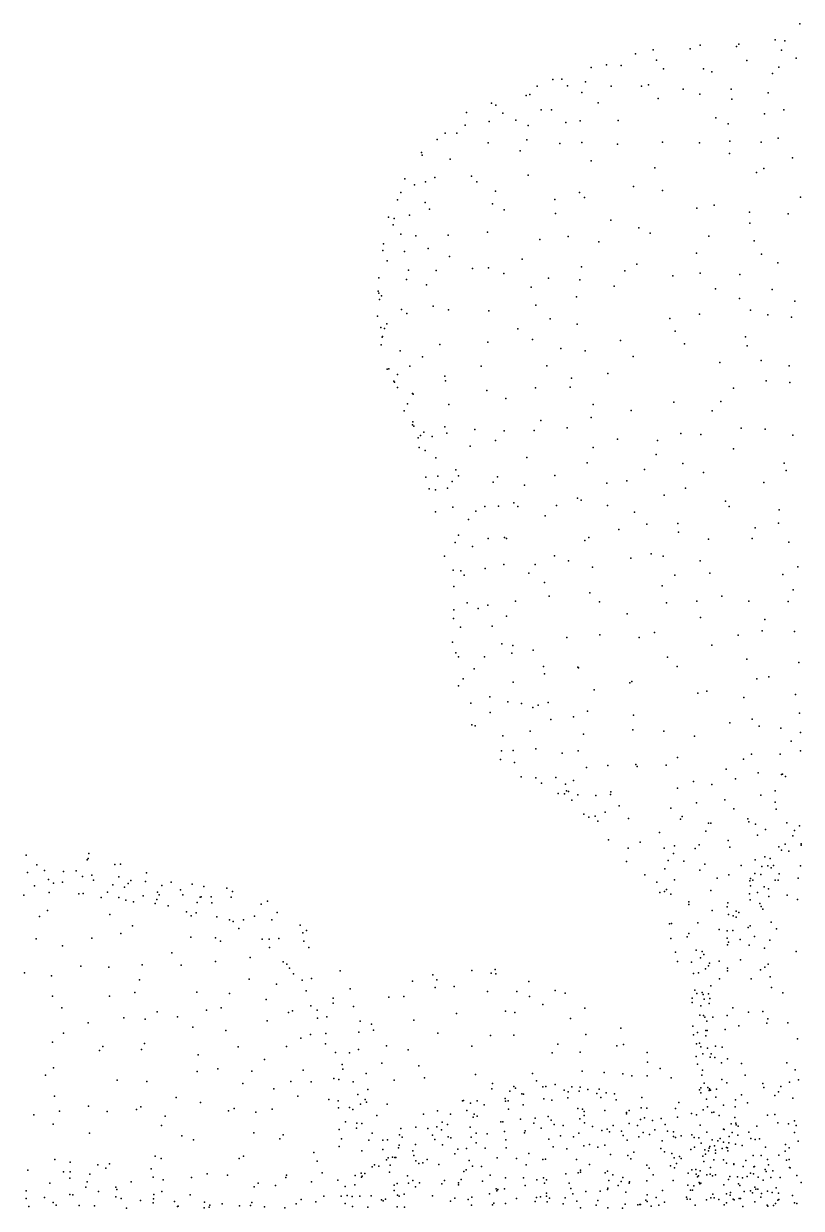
# Model space of a CAD drawing. Header units: metres. Extents: x -25 to 25, y -27.7 to 27.8.
# Drawn here: x -12.69 to -8.52, y 13.57 to 19.91 of the extents above; entities that cross this region are included whole.
import ezdxf

# ---------------------------------------------------------------- set-up
doc = ezdxf.new("R2010")
doc.units = ezdxf.units.M

msp = doc.modelspace()

# ---------------------------------------------------------------- linework, layer by layer
for p in [(-8.5311, 19.9109, 6.6845), (-9.0644, 19.7959, 6.4285), (-8.8576, 19.8006, 6.452), (-8.6637, 19.8253, 6.4523), (-8.611, 19.8199, 6.2904), (-9.4117, 19.7503, 6.3297), (-9.3161, 19.7716, 6.4724), (-9.1181, 19.7762, 6.1824), (-8.8706, 19.7888, 6.2521), (-8.6291, 19.7698, 6.8337), (-9.6483, 19.6758, 6.3977), (-9.5666, 19.6903, 6.1749), (-9.4875, 19.6866, 6.6396), (-9.2988, 19.7148, 6.012), (-9.262, 19.6684, 6.7988), (-9.0467, 19.6692, 5.9247), (-8.8149, 19.7129, 6.791), (-8.6448, 19.6774, 6.9575), (-8.552, 19.7267, 6.0106), (-9.854, 19.6124, 6.2778), (-9.8053, 19.6132, 6.4599), (-9.0033, 19.653, 6.8519), (-8.6775, 19.6436, 5.9299), (-9.9379, 19.5772, 6.5504), (-9.7746, 19.5778, 6.708), (-9.6989, 19.5427, 6.8941), (-9.6788, 19.5998, 5.985), (-9.5423, 19.576, 5.845), (-9.3795, 19.5767, 5.7952), (-9.3415, 19.5836, 6.9406), (-9.1554, 19.5595, 7.0011), (-8.9, 19.5595, 6.9717), (-10.1828, 19.4851, 6.6001), (-9.9972, 19.5261, 6.6962), (-9.9762, 19.5309, 5.9473), (-9.6116, 19.4862, 5.7361), (-9.2898, 19.5107, 7.0874), (-9.0666, 19.5333, 5.7417), (-8.8959, 19.5072, 5.7368), (-8.7002, 19.5402, 7.0632), (-10.3153, 19.4353, 6.4767), (-10.1583, 19.4754, 5.9503), (-10.1221, 19.4324, 6.7831), (-9.9156, 19.4504, 6.9355), (-9.8618, 19.4493, 5.7576), (-8.7212, 19.4279, 5.6868), (-8.6179, 19.4494, 7.2274), (-10.3228, 19.3678, 5.9421), (-10.195, 19.3876, 5.8272), (-10.0514, 19.3936, 5.7611), (-9.9852, 19.3648, 7.0491), (-9.7836, 19.3811, 7.1312), (-9.7082, 19.3912, 5.6492), (-9.5043, 19.3923, 7.2208), (-8.9811, 19.406, 5.6217), (-8.9154, 19.3743, 7.1728), (-10.4727, 19.2901, 6.0619), (-10.4298, 19.3251, 6.5487), (-10.3679, 19.3248, 6.6918), (-9.9938, 19.2881, 5.5992), (-8.6468, 19.2976, 7.2917), (-10.1998, 19.2721, 7.0101), (-10.0293, 19.2301, 7.206), (-9.8166, 19.27, 7.2868), (-9.6986, 19.2749, 5.5318), (-9.5074, 19.2654, 5.5015), (-9.2662, 19.2772, 5.4968), (-9.069, 19.2728, 7.3), (-8.9061, 19.281, 5.5441), (-8.7391, 19.277, 5.5858), (-10.557, 19.2207, 6.2023), (-10.5531, 19.2063, 6.4949), (-10.4038, 19.1845, 5.7532), (-9.6491, 19.1765, 7.4471), (-8.9073, 19.2152, 7.2879), (-8.5704, 19.193, 5.5719), (-9.9858, 19.0992, 5.4182), (-9.3074, 19.139, 5.4042), (-8.7629, 19.1133, 5.4771), (-8.7251, 19.1351, 7.3474), (-10.6456, 19.0797, 6.2752), (-10.595, 19.0473, 6.6873), (-10.5354, 19.0635, 5.8183), (-10.4857, 19.0863, 6.8949), (-10.2891, 19.0942, 7.1746), (-10.261, 19.0632, 5.5127), (-9.4224, 19.0395, 7.5811), (-10.6679, 19.0077, 6.131), (-10.1612, 19.0145, 7.3839), (-9.7117, 19.0067, 7.5864), (-9.6847, 18.9794, 5.305), (-9.2662, 19.0174, 7.57), (-8.5273, 18.9816, 7.4854), (-10.6862, 18.9672, 6.5353), (-10.5376, 18.9535, 7.0433), (-10.5145, 18.918, 5.6195), (-10.1775, 18.9455, 5.3508), (-10.1135, 18.9145, 7.5017), (-9.8427, 18.9688, 5.2964), (-9.0831, 18.9232, 5.2767), (-8.9909, 18.9391, 7.5151), (-10.7331, 18.8748, 6.2583), (-10.7034, 18.8671, 6.0155), (-10.6219, 18.8863, 5.8046), (-9.8393, 18.8948, 7.6383), (-9.5442, 18.8585, 7.7298), (-8.8011, 18.9022, 7.4874), (-8.7988, 18.8431, 5.3059), (-8.5944, 18.8917, 5.4167), (-10.7093, 18.8332, 6.7453), (-10.6672, 18.7829, 7.0333), (-10.2038, 18.7936, 7.5626), (-9.3941, 18.8168, 7.7522), (-9.3331, 18.7895, 5.1652), (-10.7602, 18.7314, 6.6027), (-10.5864, 18.7755, 7.2125), (-10.4136, 18.7778, 7.438), (-9.9232, 18.7544, 5.1622), (-9.7722, 18.7703, 7.7421), (-9.6072, 18.7423, 5.1527), (-9.0182, 18.7726, 5.175), (-8.7756, 18.7471, 7.5739), (-10.764, 18.6956, 6.1498), (-10.6474, 18.6908, 5.6673), (-10.5214, 18.7063, 5.4524), (-10.4069, 18.6642, 5.2899), (-9.0854, 18.6821, 7.7599), (-8.7372, 18.6767, 5.1875), (-10.7414, 18.6417, 6.9475), (-10.627, 18.5901, 5.5479), (-10.2844, 18.5993, 5.1785), (-10.199, 18.604, 7.6745), (-10.0185, 18.6504, 7.7243), (-9.7002, 18.6092, 5.0556), (-9.4042, 18.6228, 7.8926), (-8.6485, 18.6298, 7.6328), (-10.7846, 18.5491, 6.3649), (-10.6381, 18.5405, 7.3715), (-10.4786, 18.589, 7.5087), (-10.1157, 18.5738, 5.0853), (-9.8778, 18.5488, 5.0267), (-9.7092, 18.5388, 7.9098), (-9.469, 18.5869, 5.0227), (-9.2116, 18.5608, 7.9021), (-9.0655, 18.5745, 4.9988), (-8.8532, 18.567, 5.0424), (-10.7893, 18.4792, 6.7507), (-10.7856, 18.4677, 6.5057), (-10.5305, 18.5115, 5.3415), (-9.9705, 18.5001, 7.825), (-9.5262, 18.5057, 7.9541), (-8.9839, 18.491, 7.8541), (-8.6789, 18.4881, 7.7306), (-10.7813, 18.4333, 6.1874), (-10.7711, 18.4539, 5.9617), (-9.9455, 18.4038, 4.9886), (-9.7266, 18.448, 4.9771), (-8.8541, 18.439, 4.9451), (-8.5585, 18.424, 5.0337), (-10.7921, 18.3453, 6.9727), (-10.664, 18.3794, 7.378), (-10.6361, 18.3589, 5.4669), (-10.4953, 18.3974, 7.5602), (-10.4132, 18.3782, 5.1864), (-10.196, 18.3726, 5.0369), (-9.0691, 18.3557, 4.8534), (-8.7948, 18.3765, 7.8518), (-8.7031, 18.3515, 4.9136), (-8.5765, 18.3391, 7.8375), (-10.7747, 18.2839, 6.2657), (-10.7552, 18.2783, 5.7865), (-10.743, 18.303, 7.2351), (-10.0417, 18.2763, 7.8402), (-9.8684, 18.3301, 7.9171), (-9.7232, 18.301, 4.9152), (-9.2273, 18.3329, 8.0388), (-10.7674, 18.2318, 5.9732), (-10.7658, 18.2353, 6.4374), (-9.9619, 18.2204, 4.9563), (-9.4908, 18.2134, 8.0837), (-9.1994, 18.2635, 4.8068), (-8.8218, 18.2346, 7.9336), (-10.773, 18.1915, 6.8118), (-10.6715, 18.1588, 7.3364), (-10.4591, 18.1936, 7.5858), (-10.2025, 18.2049, 5.0206), (-9.811, 18.1715, 7.9664), (-9.6811, 18.1586, 4.8531), (-9.1486, 18.1955, 8.0713), (-8.813, 18.1849, 4.7901), (-10.5512, 18.1268, 5.3301), (-9.423, 18.128, 4.7853), (-8.9598, 18.0961, 8.0446), (-8.7382, 18.1065, 7.9755), (-10.74, 18.0605, 5.9867), (-10.7313, 18.0616, 6.3246), (-10.6849, 18.0316, 7.182), (-10.6202, 18.0765, 5.4747), (-10.4325, 18.024, 5.218), (-10.2382, 18.0767, 7.7069), (-9.8868, 18.0787, 4.9049), (-9.5599, 18.0373, 4.7934), (-8.5895, 18.0794, 4.6965), (-10.7058, 17.997, 7.0083), (-10.7019, 17.9911, 6.7365), (-10.6846, 17.9622, 6.5576), (-10.4277, 17.9987, 7.5473), (-9.9469, 17.9609, 7.8938), (-9.7612, 17.9643, 8.0093), (-9.7534, 18.0132, 4.8474), (-8.8859, 17.9596, 8.0536), (-8.7114, 17.9982, 4.6407), (-8.5856, 17.9889, 8.0147), (-10.6043, 17.931, 5.5395), (-10.6018, 17.9273, 7.2671), (-10.208, 17.9459, 5.0453), (-10.1053, 17.9043, 7.7673), (-10.6502, 17.8368, 6.0695), (-10.6322, 17.8753, 5.7114), (-10.4108, 17.8718, 5.2467), (-9.6388, 17.8709, 4.8014), (-9.4345, 17.8394, 8.1053), (-9.2065, 17.8846, 8.1155), (-9.0017, 17.8373, 8.0826), (-8.954, 17.8875, 4.6105), (-10.6039, 17.7789, 6.6225), (-9.9175, 17.7865, 4.9419), (-9.6495, 17.8017, 8.0339), (-10.6043, 17.7621, 6.8544), (-10.5985, 17.7546, 5.904), (-10.5625, 17.706, 7.1098), (-10.5442, 17.7241, 5.6533), (-10.4325, 17.7519, 7.4016), (-10.4212, 17.7186, 5.387), (-10.2716, 17.7375, 5.1984), (-10.1138, 17.7296, 5.0692), (-9.954, 17.7325, 7.8393), (-9.7764, 17.7464, 4.8667), (-9.1682, 17.7166, 8.0812), (-9.0618, 17.7111, 4.5844), (-8.8455, 17.7452, 4.5444), (-8.7179, 17.7387, 8.0676), (-8.5694, 17.7078, 4.5217), (-10.5752, 17.693, 6.2648), (-10.5688, 17.6415, 6.7071), (-10.5001, 17.7004, 7.2627), (-10.2961, 17.6479, 7.5281), (-10.1599, 17.6783, 7.6645), (-9.6379, 17.6418, 4.8182), (-9.5083, 17.6864, 8.0583), (-9.2933, 17.6785, 4.6683), (-10.538, 17.6248, 6.0692), (-10.4798, 17.5865, 5.8096), (-9.9923, 17.5869, 7.752), (-9.3002, 17.604, 8.0344), (-8.887, 17.6341, 8.0312), (-10.3729, 17.5224, 7.3607), (-9.6703, 17.5583, 7.9219), (-9.3623, 17.523, 4.6899), (-9.1573, 17.5548, 7.9964), (-8.6148, 17.5565, 8.0412), (-8.6054, 17.5179, 4.4855), (-10.5341, 17.4825, 6.6727), (-10.4693, 17.4874, 7.1574), (-10.3934, 17.4596, 5.9493), (-10.3597, 17.4894, 5.5962), (-10.1728, 17.455, 7.5642), (-10.1509, 17.4837, 5.2583), (-9.8423, 17.4912, 4.9905), (-9.564, 17.451, 4.8115), (-9.4578, 17.4624, 7.9316), (-9.0467, 17.5064, 4.5461), (-8.7248, 17.4537, 7.9841), (-10.5157, 17.4201, 6.9239), (-10.4824, 17.4136, 6.4451), (-10.4178, 17.4238, 6.1849), (-10.0056, 17.4395, 5.129), (-9.2583, 17.3867, 4.629), (-9.1432, 17.4234, 7.9027), (-10.3895, 17.3213, 7.2047), (-10.2173, 17.325, 5.5541), (-10.1448, 17.3277, 5.3756), (-10.0624, 17.344, 7.6024), (-10.0413, 17.3258, 5.2447), (-9.8343, 17.3297, 5.0534), (-9.7224, 17.3701, 7.7953), (-9.7013, 17.3592, 4.9261), (-9.5616, 17.3301, 7.8152), (-8.9303, 17.3542, 7.8512), (-8.9092, 17.3253, 4.5063), (-10.482, 17.2972, 6.5993), (-10.2652, 17.2996, 5.7355), (-9.8941, 17.2758, 7.6724), (-9.4175, 17.294, 4.731), (-8.6423, 17.3076, 4.4935), (-10.3051, 17.2551, 7.3351), (-9.5013, 17.202, 7.7284), (-9.3506, 17.2309, 7.7513), (-9.1851, 17.2335, 7.7367), (-8.7715, 17.2106, 4.5142), (-8.6456, 17.2356, 7.8376), (-10.3766, 17.1329, 7.1221), (-10.3596, 17.1719, 6.2341), (-10.2001, 17.1541, 5.7875), (-10.1124, 17.1599, 5.5044), (-10.1022, 17.1546, 7.4745), (-9.6832, 17.1426, 4.9358), (-9.6604, 17.1589, 7.6845), (-9.1804, 17.1873, 4.5937), (-9.021, 17.1509, 7.6372), (-8.7866, 17.154, 7.6982), (-8.5899, 17.1348, 4.5428), (-10.2844, 17.1109, 7.2654), (-9.3267, 17.0712, 4.6596), (-10.4345, 17.059, 6.6052), (-10.1161, 17.0142, 7.3859), (-9.948, 17.0138, 7.5061), (-9.8447, 17.0604, 5.1091), (-9.7703, 17.0338, 7.5979), (-9.4355, 17.0478, 7.6404), (-9.2626, 17.0591, 7.6238), (-9.0648, 17.0349, 4.5682), (-10.3868, 16.9845, 6.9743), (-10.3464, 16.9811, 6.2596), (-10.3284, 16.9579, 7.1184), (-10.2167, 16.9932, 5.9608), (-9.9829, 16.9675, 5.3362), (-9.6408, 16.9996, 4.8815), (-9.201, 16.9582, 4.6137), (-9.0129, 16.9689, 7.5111), (-8.6219, 16.9611, 4.582), (-8.5426, 17.0023, 7.5449), (-10.3833, 16.8961, 6.417), (-9.8981, 16.9183, 5.1558), (-9.2694, 16.8994, 7.5411), (-8.5671, 16.8793, 7.3846), (-10.0534, 16.8184, 7.3601), (-9.874, 16.8454, 7.472), (-9.6554, 16.863, 7.5358), (-9.6042, 16.8152, 4.7946), (-9.0837, 16.8185, 4.5896), (-8.9484, 16.8455, 7.4184), (-8.8049, 16.8174, 4.6029), (-8.5946, 16.8155, 4.6285), (-10.3842, 16.7716, 6.8633), (-10.3121, 16.8086, 7.0814), (-10.2535, 16.7782, 6.0633), (-10.2015, 16.7969, 7.218), (-9.4557, 16.7495, 7.52), (-9.2454, 16.8097, 4.6124), (-10.3863, 16.7259, 6.4667), (-10.1026, 16.7387, 5.6111), (-9.0629, 16.7314, 7.4428), (-8.7191, 16.7208, 7.2525), (-10.3481, 16.6785, 6.3038), (-10.1785, 16.6835, 5.8946), (-9.7786, 16.6238, 4.8668), (-9.6025, 16.6379, 7.4996), (-9.3919, 16.6237, 4.6139), (-9.3087, 16.651, 7.5003), (-8.8614, 16.6355, 7.2915), (-8.733, 16.6595, 4.6531), (-8.5599, 16.6549, 4.6633), (-10.3908, 16.5986, 6.6294), (-10.1265, 16.5895, 5.7184), (-10.0681, 16.5814, 7.2729), (-9.0031, 16.5826, 7.3625), (-10.3731, 16.542, 6.4474), (-10.3591, 16.5193, 6.856), (-10.2191, 16.5205, 7.1158), (-10.0735, 16.5396, 5.5564), (-9.9591, 16.5563, 5.219), (-9.2403, 16.5181, 7.451), (-8.816, 16.5082, 7.2046), (-10.2755, 16.4566, 6.1659), (-9.9041, 16.4689, 7.3566), (-9.7208, 16.4646, 7.4407), (-9.7164, 16.4612, 4.7826), (-9.1881, 16.4686, 4.5919), (-8.5371, 16.4894, 7.0479), (-10.3334, 16.4016, 6.3542), (-10.0659, 16.3849, 5.6178), (-9.898, 16.4289, 5.0284), (-9.4418, 16.3816, 7.4507), (-9.4318, 16.3882, 4.6131), (-8.7613, 16.4017, 4.6962), (-8.6968, 16.4132, 7.0353), (-10.3594, 16.3645, 6.593), (-9.6334, 16.3439, 4.7221), (-9.0783, 16.3259, 4.6257), (-9.029, 16.3354, 7.2772), (-8.554, 16.318, 4.737), (-10.2932, 16.2723, 6.8728), (-10.1903, 16.305, 7.0551), (-10.094, 16.2792, 5.8636), (-10.0208, 16.2704, 7.2061), (-9.9601, 16.2484, 5.398), (-9.9323, 16.2606, 5.2235), (-9.8785, 16.2747, 5.0647), (-8.8316, 16.3021, 7.085), (-10.1887, 16.2223, 6.181), (-9.865, 16.1843, 7.2568), (-9.744, 16.1982, 4.8704), (-9.669, 16.2287, 7.342), (-9.4216, 16.2078, 7.3469), (-8.787, 16.1853, 4.7514), (-8.5334, 16.2179, 6.8466), (-10.2878, 16.1566, 6.6183), (-10.2694, 16.151, 6.4655), (-9.9757, 16.1225, 7.1596), (-9.4263, 16.1298, 4.7009), (-9.2602, 16.1218, 7.2399), (-8.9054, 16.1661, 7.0516), (-8.7486, 16.1493, 6.9009), (-8.6335, 16.1381, 4.78), (-8.5272, 16.1152, 13.0257), (-10.1212, 16.0977, 6.9715), (-9.6894, 16.1062, 7.2475), (-9.0954, 16.0955, 4.7129), (-8.5787, 16.0685, 13.1886), (-10.1292, 16.0174, 6.3594), (-10.0663, 16.0189, 6.2016), (-9.9442, 16.0269, 5.8197), (-9.8047, 16.0045, 5.2285), (-9.7178, 16.016, 5.0118), (-8.7909, 15.9979, 12.7205), (-8.6373, 15.9988, 12.5085), (-8.5278, 16.0174, 13.353), (-10.1348, 15.9707, 6.583), (-10.0587, 15.9537, 6.8561), (-9.6728, 15.9278, 7.0791), (-9.5599, 15.9375, 4.9029), (-9.4089, 15.9435, 4.83), (-9.403, 15.9333, 7.0749), (-9.2468, 15.9404, 4.8022), (-9.186, 15.9808, 7.0636), (-8.834, 15.9727, 4.8317), (-10.0232, 15.8767, 6.6409), (-9.9444, 15.8717, 6.3115), (-9.8375, 15.8745, 6.9308), (-8.9267, 15.9187, 12.807), (-8.8755, 15.8658, 13.224), (-8.754, 15.8992, 13.3332), (-8.6303, 15.8902, 4.9051), (-8.6239, 15.8919, 13.4721), (-8.6087, 15.8793, 12.2048), (-9.9151, 15.8433, 6.774), (-9.7866, 15.8384, 5.6492), (-9.78, 15.8023, 5.8537), (-9.7695, 15.7982, 6.7998), (-9.743, 15.8573, 5.364), (-9.1862, 15.8172, 6.8684), (-9.1002, 15.852, 4.884), (-9.002, 15.8367, 6.8377), (-8.6627, 15.8028, 6.7348), (-9.8253, 15.7882, 6.6554), (-9.7906, 15.7856, 6.0686), (-9.7515, 15.7515, 6.4519), (-9.7204, 15.7815, 5.5131), (-9.6241, 15.777, 5.2724), (-9.5445, 15.7822, 6.8437), (-9.5438, 15.797, 5.0941), (-9.0852, 15.7389, 13.0194), (-8.9339, 15.7542, 4.9766), (-8.7406, 15.7796, 13.5235), (-8.6628, 15.7416, 5.0035), (-9.6871, 15.6779, 5.9432), (-9.5744, 15.6874, 6.5428), (-9.4995, 15.7226, 6.7005), (-9.2229, 15.71, 5.0332), (-8.885, 15.7058, 6.7554), (-8.6574, 15.705, 12.0199), (-9.6604, 15.6615, 5.6933), (-9.6272, 15.666, 6.308), (-9.6127, 15.6397, 5.5413), (-9.4495, 15.6548, 5.2172), (-9.1697, 15.6512, 12.6674), (-9.1617, 15.6651, 12.8581), (-9.0213, 15.6295, 5.0765), (-9.0077, 15.6283, 6.7002), (-8.8097, 15.652, 12.1139), (-8.8044, 15.6369, 13.5909), (-8.7683, 15.6243, 6.6612), (-8.6005, 15.6303, 6.5872), (-8.5341, 15.6142, 9.1053), (-9.2834, 15.5786, 5.1888), (-9.0349, 15.5865, 12.2906), (-8.7578, 15.5654, 13.729), (-8.7162, 15.5953, 5.1237), (-8.5684, 15.5607, 9.5191), (-8.5592, 15.5893, 9.2759), (-9.556, 15.5405, 5.7055), (-9.4501, 15.4951, 6.2382), (-9.3864, 15.5276, 6.3759), (-9.2576, 15.4953, 12.7024), (-9.2031, 15.5084, 12.491), (-9.0922, 15.4937, 6.5604), (-9.0699, 15.5131, 5.1942), (-8.9159, 15.536, 5.1559), (-8.9059, 15.5011, 13.6039), (-8.6448, 15.5026, 8.9817), (-8.6293, 15.4846, 14.1419), (-8.61, 15.5175, 8.7742), (-8.5242, 15.5117, 9.8006), (-8.5237, 15.518, 14.3688), (-12.6726, 15.4581, 13.3546), (-12.3462, 15.4321, 11.3841), (-12.3422, 15.4391, 11.8347), (-12.3379, 15.4676, 11.5892), (-9.4593, 15.4241, 5.8225), (-9.2369, 15.4288, 5.351), (-9.207, 15.4673, 13.09), (-9.1533, 15.4248, 13.2309), (-8.7698, 15.4327, 13.864), (-8.7187, 15.448, 11.8905), (-8.6897, 15.4393, 9.2979), (-8.5901, 15.4789, 11.7731), (-12.6662, 15.3656, 11.9535), (-12.6157, 15.406, 13.5846), (-12.5751, 15.3754, 12.9477), (-12.4739, 15.3708, 13.6759), (-12.4054, 15.3744, 11.9907), (-12.1979, 15.4071, 11.4556), (-12.169, 15.4102, 11.7894), (-12.0286, 15.3625, 11.8316), (-9.254, 15.3855, 12.9647), (-9.067, 15.3774, 5.3384), (-9.0407, 15.4097, 12.2101), (-8.8456, 15.4017, 12.0052), (-8.7722, 15.3599, 14.0497), (-8.7395, 15.3544, 8.5525), (-8.7355, 15.397, 8.9098), (-8.703, 15.4001, 6.4423), (-8.6858, 15.3905, 5.3278), (-8.6719, 15.4016, 9.7246), (-8.642, 15.358, 9.8981), (-8.5279, 15.4008, 5.3572), (-12.6281, 15.2931, 12.1327), (-12.5546, 15.3279, 11.1911), (-12.5265, 15.3072, 12.8004), (-12.478, 15.3138, 13.8762), (-12.3726, 15.3427, 11.2359), (-12.3209, 15.3514, 13.3917), (-12.3132, 15.3247, 13.2102), (-12.2097, 15.2993, 14.0772), (-12.1764, 15.3413, 13.7459), (-12.1268, 15.3065, 13.4875), (-12.1132, 15.322, 11.3185), (-12.0349, 15.3176, 13.8033), (-11.9468, 15.2962, 12.2002), (-11.8978, 15.3134, 11.9445), (-11.7843, 15.3016, 11.7353), (-11.7215, 15.2905, 11.8936), (-9.3622, 15.3519, 5.9966), (-9.2967, 15.3137, 5.6589), (-9.2032, 15.3256, 6.2272), (-8.9737, 15.3354, 6.3725), (-8.9123, 15.3525, 13.7137), (-8.799, 15.3202, 9.0678), (-8.7959, 15.3337, 8.7713), (-8.7956, 15.2931, 9.4267), (-8.7835, 15.3246, 9.2433), (-8.6643, 15.3233, 14.4349), (-8.6467, 15.3236, 11.7741), (-8.5409, 15.3339, 5.5056), (-12.6865, 15.2436, 12.2815), (-12.551, 15.2579, 14.0247), (-12.3913, 15.2514, 12.3736), (-12.3686, 15.2523, 12.6906), (-12.2717, 15.2312, 14.2393), (-12.2375, 15.2588, 12.9517), (-12.1778, 15.2314, 11.138), (-12.1464, 15.287, 13.2876), (-12.0468, 15.2403, 13.1733), (-11.9706, 15.2602, 13.3775), (-11.9607, 15.2449, 11.266), (-11.8475, 15.2721, 13.6337), (-11.8348, 15.2449, 12.6083), (-11.7421, 15.2336, 14.0306), (-11.7363, 15.2342, 11.4349), (-11.6832, 15.2341, 13.7936), (-11.5998, 15.2814, 12.2563), (-11.5758, 15.2323, 11.7084), (-11.5686, 15.2635, 12.4526), (-9.2812, 15.2575, 12.778), (-9.2567, 15.264, 5.8748), (-9.2459, 15.2742, 13.0747), (-9.2221, 15.2497, 12.4505), (-9.0088, 15.2689, 5.4856), (-8.8005, 15.2506, 9.6015), (-8.7587, 15.2586, 11.8789), (-8.7219, 15.288, 6.2655), (-8.6991, 15.2779, 8.2885), (-8.6982, 15.2365, 10.0148), (-8.5985, 15.2434, 5.6536), (-12.1399, 15.2161, 12.6589), (-12.0992, 15.2084, 12.8079), (-11.9834, 15.1992, 14.2805), (-11.9739, 15.2204, 12.6902), (-11.9132, 15.1857, 12.8471), (-11.7581, 15.2041, 13.412), (-11.6788, 15.2026, 13.5451), (-11.4146, 15.1955, 12.5089), (-11.3816, 15.2116, 12.2507), (-9.1266, 15.1943, 5.9581), (-9.1261, 15.2078, 5.6741), (-8.9207, 15.1813, 13.8887), (-8.9176, 15.2026, 6.1392), (-8.798, 15.2178, 9.7904), (-8.745, 15.1994, 5.6205), (-8.7391, 15.1827, 6.0154), (-8.7297, 15.168, 5.8223), (-8.5442, 15.2204, 14.7095), (-12.6024, 15.1289, 14.2161), (-12.5589, 15.1611, 11.0242), (-12.2247, 15.1395, 14.37), (-11.8158, 15.1548, 13.0768), (-11.7901, 15.1324, 14.2866), (-11.7632, 15.1497, 11.2569), (-11.653, 15.1268, 12.9572), (-11.5844, 15.1116, 14.098), (-11.5652, 15.1018, 13.396), (-11.5099, 15.1116, 12.8422), (-11.4507, 15.1308, 11.6274), (-11.3588, 15.1121, 11.7653), (-11.3292, 15.1511, 11.9767), (-9.0013, 15.1615, 13.6834), (-8.913, 15.1394, 8.9252), (-8.889, 15.1335, 9.0814), (-8.8731, 15.1254, 9.2833), (-8.8721, 15.1575, 5.9133), (-8.8585, 15.1504, 11.9847), (-12.1667, 15.0384, 10.9617), (-12.1037, 15.0786, 14.4449), (-11.534, 15.0642, 13.1101), (-11.2063, 15.0823, 12.3319), (-11.1923, 15.0425, 12.0008), (-11.1733, 15.0546, 12.1837), (-9.229, 15.0905, 13.1016), (-9.2194, 15.0912, 12.51), (-9.1259, 15.038, 12.3803), (-9.0775, 15.096, 13.526), (-8.9638, 15.0597, 8.3842), (-8.9211, 15.0519, 14.0417), (-8.8907, 15.055, 9.6122), (-8.8081, 15.0704, 10.0407), (-8.7969, 15.0802, 8.1229), (-8.6843, 15.0988, 14.5869), (-8.6569, 15.0637, 10.3291), (-12.6198, 15.0106, 14.3162), (-12.3221, 15.0136, 10.9193), (-11.7925, 15.0191, 11.097), (-11.6603, 15.0144, 14.3226), (-11.6332, 14.9969, 11.1845), (-11.4103, 15.0079, 13.469), (-11.3731, 15.0083, 12.8751), (-11.3215, 15.011, 11.6102), (-11.1872, 14.9964, 11.8467), (-9.2226, 15.011, 12.9654), (-9.1347, 15.0212, 13.3075), (-8.9214, 15.0136, 9.1847), (-8.9181, 14.9769, 9.4281), (-8.9143, 14.9922, 8.1802), (-8.8508, 15.006, 14.3097), (-8.8024, 14.9766, 10.1728), (-8.7737, 15.023, 14.4623), (-8.6929, 15.0025, 11.7964), (-12.4796, 14.9719, 10.8858), (-11.8928, 14.934, 14.512), (-11.4734, 14.9106, 11.2648), (-11.3711, 14.9634, 13.3243), (-11.1606, 14.9638, 12.5651), (-9.1978, 14.9384, 12.6886), (-9.0874, 14.9495, 13.477), (-9.0537, 14.9415, 8.5445), (-9.0453, 14.9256, 13.7361), (-8.7214, 14.9591, 7.961), (-8.5517, 14.9415, 14.7728), (-12.3813, 14.8635, 14.5476), (-12.2309, 14.8586, 10.8384), (-12.0526, 14.8703, 10.8782), (-11.8433, 14.8695, 10.9625), (-11.6593, 14.8886, 11.0674), (-11.2966, 14.8865, 13.6043), (-11.2779, 14.8747, 13.1325), (-11.2641, 14.8527, 11.5034), (-9.1859, 14.8887, 12.8452), (-9.1107, 14.8848, 12.4788), (-9.063, 14.9078, 8.7754), (-9.0362, 14.8483, 12.2901), (-9.0196, 14.8646, 13.9297), (-9.0143, 14.88, 8.2539), (-8.9628, 14.8896, 9.5657), (-8.9194, 14.8533, 10.0073), (-8.8489, 14.8972, 8.0297), (-8.7187, 14.8578, 10.4246), (-8.7006, 14.8742, 14.6043), (-12.683, 14.8278, 10.8349), (-12.5374, 14.811, 14.5053), (-12.0661, 14.7903, 14.5941), (-11.4793, 14.7945, 14.2878), (-11.2424, 14.8226, 13.3755), (-11.195, 14.7887, 13.0041), (-11.145, 14.797, 12.8122), (-10.9922, 14.8385, 12.2785), (-10.6049, 14.783, 7.6675), (-10.4954, 14.8165, 7.772), (-10.4752, 14.7909, 7.4633), (-10.2881, 14.8408, 7.5807), (-10.1847, 14.8265, 7.8704), (-10.1632, 14.8451, 7.7089), (-10.1591, 14.8229, 7.4786), (-9.1009, 14.8242, 13.2426), (-9.0745, 14.828, 13.5789), (-8.9609, 14.7961, 14.1622), (-8.9182, 14.8375, 12.0977), (-8.7914, 14.7949, 14.4856), (-8.7415, 14.8434, 11.846), (-8.69, 14.8057, 7.8688), (-12.0922, 14.7229, 10.8166), (-11.7605, 14.7243, 14.5411), (-11.3334, 14.7671, 14.0256), (-11.1743, 14.7308, 13.2225), (-10.9382, 14.7422, 12.114), (-10.4843, 14.7485, 7.9993), (-10.382, 14.7546, 7.2932), (-10.2037, 14.7269, 7.2233), (-10.047, 14.7282, 7.2737), (-9.9821, 14.7804, 7.8916), (-9.8421, 14.7338, 7.5222), (-9.0931, 14.7352, 13.0994), (-9.0535, 14.7228, 13.8606), (-9.0087, 14.7588, 9.6493), (-8.6829, 14.7493, 10.5375), (-8.622, 14.7201, 11.6982), (-12.5315, 14.7021, 10.7843), (-12.228, 14.7034, 14.6185), (-11.584, 14.7168, 11.0674), (-11.3893, 14.6851, 11.2456), (-11.0292, 14.6646, 11.7148), (-11.0291, 14.6924, 12.6194), (-10.7315, 14.6981, 7.7077), (-10.6507, 14.7017, 7.9608), (-9.9781, 14.7002, 8.0559), (-9.9068, 14.6581, 7.2317), (-9.7873, 14.719, 7.7613), (-9.1082, 14.6925, 8.6799), (-9.1073, 14.6693, 8.4957), (-9.0827, 14.7166, 12.7257), (-9.0487, 14.7118, 8.2415), (-9.0441, 14.6857, 9.1151), (-9.0198, 14.7154, 14.0389), (-9.0167, 14.6639, 9.9483), (-9.0135, 14.6905, 9.2691), (-12.4832, 14.6403, 14.5858), (-11.9727, 14.6182, 14.6322), (-11.7074, 14.6272, 10.9567), (-11.6292, 14.6393, 14.4807), (-11.2688, 14.6156, 13.9096), (-11.2481, 14.6245, 11.4117), (-11.1489, 14.6512, 13.4777), (-11.1155, 14.6281, 13.0558), (-10.921, 14.6477, 11.9551), (-10.3704, 14.61, 8.2145), (-10.1065, 14.622, 7.0698), (-10.0576, 14.6146, 8.1995), (-9.6825, 14.638, 7.8487), (-9.0671, 14.601, 13.3664), (-9.0624, 14.6503, 12.8775), (-9.0472, 14.5992, 9.7496), (-8.9214, 14.5986, 10.2232), (-8.8896, 14.6405, 12.0269), (-8.807, 14.6177, 10.4208), (-8.7305, 14.62, 14.556), (-12.3412, 14.5604, 14.6876), (-12.1498, 14.5861, 14.6855), (-12.0365, 14.579, 10.8085), (-11.8635, 14.5917, 10.8639), (-11.7811, 14.5358, 14.5754), (-11.3828, 14.571, 14.2141), (-11.1133, 14.5857, 13.315), (-11.0634, 14.5917, 12.8091), (-10.885, 14.5688, 12.1792), (-10.8239, 14.552, 7.9159), (-10.5988, 14.5733, 7.1673), (-9.7594, 14.5827, 7.2153), (-9.4894, 14.5307, 7.6886), (-9.1042, 14.5425, 8.7686), (-9.0394, 14.5904, 9.5677), (-9.0303, 14.5683, 8.1875), (-8.9968, 14.5909, 12.2477), (-8.8585, 14.5435, 14.4077), (-8.7082, 14.5572, 10.5856), (-8.7035, 14.5819, 7.8597), (-8.5958, 14.5606, 10.7595), (-12.4735, 14.5041, 10.7727), (-11.6041, 14.5189, 11.0346), (-11.2022, 14.4776, 13.7967), (-11.1503, 14.4969, 13.6388), (-11.0693, 14.5033, 12.9512), (-10.8922, 14.5099, 12.3606), (-10.8139, 14.5201, 7.397), (-10.4691, 14.5038, 6.9947), (-10.1878, 14.4915, 6.8958), (-10.0627, 14.4931, 8.3128), (-9.6775, 14.4969, 8.1541), (-9.0999, 14.4947, 8.4831), (-9.0796, 14.5073, 13.6602), (-9.0351, 14.4906, 9.2096), (-9.0349, 14.5183, 9.4038), (-9.0277, 14.5182, 12.6356), (-8.9312, 14.5238, 8.0659), (-8.5434, 14.4735, 7.7946), (-12.5317, 14.4556, 14.6681), (-12.2815, 14.4117, 14.8088), (-12.2624, 14.4325, 10.7827), (-12.0559, 14.4176, 10.8122), (-12.0406, 14.4499, 14.7323), (-11.5391, 14.4316, 14.4167), (-11.2791, 14.4336, 13.9854), (-11.0715, 14.447, 13.1551), (-10.8946, 14.4162, 12.4869), (-10.7445, 14.4364, 8.1517), (-10.6286, 14.416, 8.2605), (-10.2878, 14.4352, 8.355), (-9.8265, 14.4456, 8.2858), (-9.7075, 14.4024, 7.0128), (-9.5121, 14.4362, 7.319), (-9.4759, 14.4431, 8.0163), (-9.085, 14.4479, 8.8984), (-9.0683, 14.4512, 13.4949), (-9.0618, 14.4321, 9.5966), (-9.0266, 14.4233, 14.1521), (-8.9837, 14.435, 12.9156), (-8.9467, 14.4292, 10.2238), (-11.7523, 14.3888, 10.945), (-11.3974, 14.363, 11.2692), (-11.0172, 14.4002, 11.6806), (-10.9421, 14.3987, 7.8097), (-10.7689, 14.3434, 7.1277), (-9.8582, 14.3991, 6.9001), (-9.3482, 14.4016, 7.788), (-9.3476, 14.3494, 7.9983), (-9.0873, 14.3803, 8.6686), (-9.0802, 14.3387, 13.8622), (-9.0512, 14.3947, 9.9512), (-9.0116, 14.3754, 12.699), (-9.0054, 14.3941, 13.2037), (-8.986, 14.3733, 12.0765), (-8.95, 14.3457, 14.2786), (-8.919, 14.3669, 11.9281), (-8.8442, 14.3423, 11.7609), (-8.6005, 14.3448, 7.8617), (-12.5698, 14.2802, 10.8049), (-12.5276, 14.319, 14.8559), (-11.7587, 14.2987, 14.6543), (-11.6464, 14.314, 11.041), (-11.4644, 14.3006, 14.331), (-11.191, 14.3055, 11.4902), (-10.9813, 14.3373, 12.8631), (-10.9778, 14.3123, 7.5797), (-10.8528, 14.2883, 12.2781), (-10.5719, 14.329, 6.9167), (-10.2671, 14.2825, 6.7352), (-9.9624, 14.2876, 6.7456), (-9.6963, 14.3002, 8.3272), (-9.5796, 14.2942, 7.0141), (-9.4786, 14.2864, 8.2334), (-9.4313, 14.2757, 7.1965), (-9.3492, 14.2751, 7.3483), (-9.2798, 14.315, 7.6341), (-9.0554, 14.2794, 14.0481), (-9.0533, 14.3067, 8.4673), (-8.8235, 14.279, 10.4153), (-8.5563, 14.3088, 14.6386), (-12.186, 14.253, 10.8269), (-12.0274, 14.2449, 10.8615), (-11.5137, 14.2345, 11.1985), (-11.2572, 14.2453, 13.9939), (-11.1484, 14.2432, 13.7868), (-11.0256, 14.2612, 13.1693), (-10.9986, 14.257, 7.7481), (-10.923, 14.2432, 7.2905), (-10.7036, 14.252, 8.2556), (-10.5417, 14.2646, 8.3498), (-10.1769, 14.2342, 8.46), (-10.0622, 14.2182, 2.9235), (-9.9417, 14.2497, 8.4409), (-9.9075, 14.2177, 2.6709), (-9.8918, 14.2192, 3.3065), (-9.8411, 14.2295, 3.0316), (-9.7527, 14.2162, 2.7518), (-9.708, 14.2158, 3.2218), (-9.2195, 14.266, 7.7988), (-9.061, 14.2125, 9.7174), (-9.0429, 14.2373, 9.5004), (-9.0245, 14.2131, 12.663), (-8.9495, 14.2562, 13.0785), (-8.9229, 14.2377, 8.2266), (-8.7294, 14.2358, 10.5431), (-8.7239, 14.213, 14.4963), (-8.6329, 14.2185, 7.9637), (-8.5868, 14.2425, 11.4025), (-8.5391, 14.255, 10.8682), (-12.5222, 14.1672, 15.0614), (-11.8698, 14.1598, 14.867), (-11.3474, 14.2061, 14.2318), (-11.2196, 14.1674, 14.1244), (-11.0523, 14.1499, 13.9309), (-10.8984, 14.1769, 11.8979), (-10.8585, 14.1484, 8.095), (-10.8448, 14.2024, 12.4116), (-10.181, 14.2062, 3.0591), (-10.1091, 14.1548, 6.5765), (-10.0847, 14.1943, 2.5785), (-10.0544, 14.2092, 2.7465), (-10.0192, 14.1797, 13.9427), (-10.0112, 14.1774, 2.3205), (-9.9026, 14.1523, 14.1379), (-9.7933, 14.1997, 2.3387), (-9.7732, 14.1587, 3.5982), (-9.771, 14.1907, 8.429), (-9.7137, 14.1936, 6.7681), (-9.6668, 14.2036, 2.9277), (-9.6177, 14.1808, 2.5624), (-9.605, 14.2043, 6.8808), (-9.5977, 14.1604, 2.3227), (-9.5682, 14.1846, 3.3237), (-9.5234, 14.1792, 8.3544), (-9.3781, 14.1604, 8.2644), (-9.0682, 14.2017, 13.7125), (-9.0623, 14.1846, 12.3993), (-9.0308, 14.1506, 12.1054), (-9.0168, 14.1966, 8.6996), (-9.0158, 14.2057, 10.0267), (-9.0093, 14.1989, 8.8639), (-8.9814, 14.1619, 8.5347), (-8.9781, 14.2046, 9.2126), (-8.8439, 14.1747, 11.6966), (-8.6653, 14.1704, -13.5087), (-8.6462, 14.1907, -13.8139), (-8.5698, 14.1571, -13.2535), (-12.4942, 14.0862, 10.8936), (-12.3391, 14.1136, 15.1354), (-12.0825, 14.0954, 15.0684), (-12.0591, 14.1096, 10.948), (-11.7397, 14.134, 14.7635), (-11.5896, 14.0883, 11.2394), (-11.56, 14.1018, 14.5904), (-11.3559, 14.0973, 14.374), (-11.0027, 14.1423, 7.6282), (-11.0018, 14.1039, 11.716), (-10.9416, 14.1055, 13.7065), (-10.9245, 14.0953, 13.0508), (-10.8827, 14.1234, 12.8158), (-10.8508, 14.1354, 12.6041), (-10.7412, 14.125, 6.9803), (-10.4709, 14.0882, 8.3896), (-10.3372, 14.1429, 2.9781), (-10.3316, 14.1447, 6.6717), (-10.3144, 14.0895, 14.0491), (-10.2945, 14.1295, 3.2906), (-10.2593, 14.1429, 2.6484), (-10.2207, 14.1201, 2.3602), (-10.1067, 14.1408, 13.799), (-10.0932, 14.1421, 14.1798), (-10.092, 14.0979, 3.5849), (-10.012, 14.1204, 2.1193), (-9.8595, 14.1458, 13.8177), (-9.7199, 14.1002, 6.5808), (-9.6952, 14.0975, 14.0748), (-9.5749, 14.0902, 6.7433), (-9.5149, 14.1479, 2.8134), (-9.4448, 14.0911, 2.5587), (-9.3818, 14.1053, 3.16), (-9.3508, 14.1037, 3.4289), (-9.1971, 14.1016, 8.1518), (-9.1793, 14.1333, 7.5085), (-9.0493, 14.0937, 13.9591), (-9.0254, 14.1099, 9.8911), (-8.9409, 14.1196, 13.2536), (-8.8781, 14.1103, 8.3364), (-8.8763, 14.1476, 10.2588), (-8.811, 14.1307, 14.3841), (-12.6328, 14.0679, 15.16), (-12.2394, 14.0841, 10.9358), (-11.9299, 14.0592, 15.0035), (-11.4435, 14.0822, 11.3579), (-10.9638, 14.0302, 7.319), (-10.9034, 14.0226, 13.2648), (-10.7967, 14.063, 12.2394), (-10.5465, 14.0705, 6.7482), (-10.4456, 14.0271, 13.8928), (-10.4014, 14.0703, 2.6464), (-10.2802, 14.0547, 3.4911), (-10.2747, 14.0709, 13.7444), (-10.259, 14.0594, 6.5444), (-10.1323, 14.0295, 6.4168), (-10.1211, 14.0292, 13.5967), (-10.0265, 14.0434, 8.5079), (-9.9561, 14.0226, 6.1697), (-9.9479, 14.0491, 13.6004), (-9.8783, 14.0585, 6.3246), (-9.8627, 14.0392, 14.3392), (-9.7086, 14.0449, 6.4231), (-9.6861, 14.0633, 8.4743), (-9.6859, 14.0841, 3.7946), (-9.6839, 14.025, 6.2323), (-9.4592, 14.0791, 3.7953), (-9.4586, 14.0731, 2.285), (-9.3837, 14.0422, 2.4222), (-9.3629, 14.051, 2.8638), (-9.3204, 14.0373, 7.0391), (-9.274, 14.0482, 3.68), (-9.1869, 14.0543, 7.3262), (-9.1112, 14.0748, 8.002), (-9.084, 14.0664, 7.7762), (-9.0018, 14.0792, 12.736), (-8.9919, 14.0807, 9.5131), (-8.9637, 14.0631, 11.9123), (-8.8803, 14.052, 9.0755), (-8.8735, 14.0228, 8.6303), (-8.704, 14.0653, 8.1684), (-8.6659, 14.0693, 10.533), (-8.6502, 14.0235, -14.2575), (-8.5602, 14.0346, 8.0569), (-12.5281, 14.0166, 15.2653), (-12.3341, 13.9692, 15.2823), (-11.9482, 14.0092, 11.0598), (-11.4541, 13.9714, 14.587), (-11.2975, 13.9605, 11.4643), (-10.9976, 13.9889, 14.2873), (-10.9042, 13.995, 11.8193), (-10.8762, 14.021, 13.4661), (-10.8214, 13.9698, 14.2194), (-10.6742, 13.9602, 6.8189), (-10.6677, 13.9935, 13.7584), (-10.5872, 14.0007, 14.007), (-10.5239, 13.994, 2.7196), (-10.4972, 13.959, 2.4719), (-10.4751, 14.0026, 13.7431), (-10.4503, 13.9872, 3.4068), (-10.4184, 14.0146, 6.6072), (-10.2972, 14.0013, 14.3083), (-10.2638, 13.9695, 3.65), (-10.2056, 13.9648, 14.427), (-10.1133, 13.9785, 1.9208), (-10.006, 13.9704, 14.4467), (-10.0011, 13.9819, 3.8454), (-9.9167, 13.9959, 5.9956), (-9.8475, 14.0155, 3.8601), (-9.798, 14.0093, 1.9029), (-9.7153, 13.9695, 5.7851), (-9.6407, 14.0041, 1.9373), (-9.5914, 13.9833, 13.7089), (-9.5624, 13.991, 4.0433), (-9.5512, 13.9763, 5.8028), (-9.5317, 14.0101, 6.5576), (-9.4869, 13.9789, 6.1053), (-9.4449, 14.021, 6.8059), (-9.4007, 14.0091, 3.9619), (-9.3702, 13.9721, 5.5242), (-9.3369, 13.9621, 5.6987), (-9.3069, 13.9869, 2.6963), (-9.2531, 14.0152, 3.83), (-9.2407, 13.9793, 5.3984), (-9.2087, 13.9759, 3.1157), (-9.1096, 13.9593, 3.8857), (-9.065, 14.0122, 12.4012), (-9.0291, 13.9736, 12.1267), (-8.9397, 13.9908, 9.9804), (-8.9361, 13.9888, -13.8123), (-8.8987, 14.0186, 9.3149), (-8.8937, 13.9732, -14.1394), (-8.8724, 14.0131, 11.7312), (-8.863, 13.9588, 13.178), (-8.8608, 14.0065, -13.5232), (-8.8052, 13.975, 8.957), (-8.7614, 14.0073, 11.5479), (-8.5923, 14.0183, 14.4919), (-8.5596, 13.9726, 10.6636), (-8.5509, 14.0105, -13.0415), (-11.8392, 13.9555, 11.1604), (-11.7781, 13.9331, 14.9489), (-11.3155, 13.9388, 14.5077), (-10.9979, 13.8979, 11.678), (-10.986, 13.9388, 7.6735), (-10.838, 13.932, 13.0131), (-10.7643, 13.9313, 12.5191), (-10.7381, 13.9341, 13.4057), (-10.6767, 13.9044, 14.2868), (-10.6605, 13.9483, 13.5829), (-10.5897, 13.9078, 3.3418), (-10.4858, 13.9358, 14.3104), (-10.4446, 13.9061, 2.1749), (-10.4135, 13.9486, 13.6007), (-10.4001, 13.9442, 3.5517), (-10.2904, 13.9482, 8.46), (-10.2637, 13.9171, 6.2283), (-10.1056, 13.9334, 5.9774), (-9.8757, 13.9372, 5.7669), (-9.8512, 13.8959, 8.5348), (-9.8131, 13.9547, 4.0072), (-9.743, 13.9499, 14.4188), (-9.6882, 13.9014, 4.1433), (-9.6582, 13.9082, 1.8075), (-9.6123, 13.8944, 8.5225), (-9.5763, 13.9041, 5.3039), (-9.4777, 13.9561, 1.9909), (-9.4562, 13.9319, 13.9736), (-9.3935, 13.9485, 5.2876), (-9.2682, 13.9284, 2.4414), (-9.2081, 13.9513, 7.1312), (-9.1966, 13.9457, 5.1749), (-9.1674, 13.9554, 5.6106), (-9.0972, 13.946, 8.1675), (-9.0961, 13.8948, -13.9117), (-9.0725, 13.9434, 3.6413), (-9.0596, 13.9158, 3.4713), (-9.0127, 13.8967, 12.5884), (-9.0008, 13.9325, 5.2533), (-8.9892, 13.9005, 5.6551), (-8.9699, 13.9284, 13.822), (-8.9573, 13.9406, 13.6087), (-8.9393, 13.9202, 9.6976), (-8.911, 13.9173, 5.4805), (-8.9102, 13.9502, 14.1358), (-8.8751, 13.9105, 13.345), (-8.8397, 13.9021, -13.2152), (-8.7931, 13.9409, 14.2722), (-8.7715, 13.9348, 8.7564), (-8.7479, 13.938, 8.4745), (-8.7146, 13.8945, 9.0729), (-8.6083, 13.9079, 8.2485), (-8.5399, 13.9261, 11.3311), (-11.9835, 13.8453, 11.1908), (-11.9513, 13.8327, 15.1509), (-11.5328, 13.8331, 11.3431), (-11.5106, 13.8451, 14.7519), (-11.1338, 13.8648, 11.5456), (-10.8756, 13.8736, 14.4121), (-10.7648, 13.8808, 12.0456), (-10.7353, 13.8363, 2.8473), (-10.7124, 13.8397, 13.2248), (-10.7, 13.8387, 2.6881), (-10.6945, 13.8381, 8.2092), (-10.6792, 13.8898, 3.1489), (-10.6036, 13.8749, 13.4537), (-10.5973, 13.8489, 2.4297), (-10.3777, 13.8583, 1.9876), (-10.3623, 13.8824, 6.3472), (-10.3164, 13.8869, 13.4549), (-10.2169, 13.8883, 3.797), (-10.1521, 13.8377, 8.4905), (-10.1033, 13.89, 13.4223), (-10.0479, 13.833, 4.0008), (-9.9828, 13.8593, 1.7002), (-9.7789, 13.8847, 13.4494), (-9.5444, 13.8554, 13.5926), (-9.4525, 13.85, 4.2436), (-9.4201, 13.8669, 5.0863), (-9.2755, 13.887, 6.3162), (-9.2561, 13.8682, 6.5281), (-9.2166, 13.8598, 6.1046), (-9.2042, 13.8376, 4.2002), (-9.1754, 13.8448, 2.7044), (-9.1673, 13.8338, 4.9855), (-9.1144, 13.8816, 5.8109), (-9.0504, 13.8466, 4.0635), (-9.0405, 13.8792, 12.3143), (-9.0367, 13.8557, 3.286), (-9.0206, 13.8738, -13.4828), (-9.0163, 13.8893, 8.0431), (-8.9835, 13.877, 7.8799), (-8.9824, 13.8613, 7.7033), (-8.948, 13.8871, -14.3341), (-8.9245, 13.8917, 12.7867), (-8.9195, 13.8899, 11.8782), (-8.9166, 13.8749, 13.9906), (-8.7813, 13.8491, 5.1969), (-8.7379, 13.8496, 5.4404), (-8.6441, 13.8519, 8.8889), (-8.6093, 13.8734, 14.3642), (-8.5884, 13.8903, 10.5135), (-12.6648, 13.7703, 15.7145), (-12.5195, 13.8277, 11.0612), (-12.4376, 13.8128, 15.5609), (-12.2896, 13.8001, -8.5712), (-12.2466, 13.7819, 15.4358), (-12.2265, 13.8055, -8.4135), (-12.004, 13.7785, -8.5004), (-11.1154, 13.8194, 14.5642), (-10.8207, 13.7881, 7.0657), (-10.8087, 13.8002, 8.0353), (-10.7862, 13.7915, 11.9136), (-10.7441, 13.8259, 6.8943), (-10.7245, 13.7984, 12.6049), (-10.5875, 13.8216, 6.6848), (-10.5714, 13.8069, 3.5934), (-10.5503, 13.8092, 8.3054), (-10.5267, 13.8287, 14.436), (-10.4639, 13.8018, 13.3517), (-10.3184, 13.7719, 14.5717), (-10.301, 13.8222, 1.8551), (-10.2832, 13.7918, 13.3345), (-10.2365, 13.7904, 5.8862), (-9.996, 13.7989, 13.3314), (-9.9076, 13.8272, 5.5982), (-9.8927, 13.8294, 4.1178), (-9.7265, 13.8282, 5.3481), (-9.7062, 13.77, 11.1953), (-9.6584, 13.8012, 14.4956), (-9.4361, 13.8306, 13.6996), (-9.3507, 13.7983, 13.8632), (-9.3375, 13.7807, 14.0529), (-9.2241, 13.7947, 8.3937), (-9.2023, 13.783, -14.4547), (-9.1911, 13.8061, -13.636), (-9.1101, 13.772, 6.3498), (-9.0891, 13.7742, 6.1604), (-9.0645, 13.7677, -13.2885), (-9.0457, 13.8166, 3.1161), (-9.0094, 13.7854, 12.4665), (-8.9928, 13.8259, 5.0124), (-8.9395, 13.8266, 3.6457), (-8.9243, 13.8075, 3.8699), (-8.8854, 13.8014, 5.7713), (-8.8847, 13.8039, 13.7107), (-8.8342, 13.7899, 9.7906), (-8.821, 13.8224, 11.695), (-8.7778, 13.7878, 10.0275), (-8.774, 13.7912, 13.0853), (-8.7177, 13.7743, 9.3934), (-8.7047, 13.8271, -14.5154), (-8.6996, 13.7997, 14.2384), (-8.6026, 13.8242, 9.1609), (-8.5885, 13.8282, 8.3797), (-8.5864, 13.7853, 5.4393), (-8.5839, 13.7826, 8.0848), (-12.473, 13.7614, -8.5864), (-12.4393, 13.7274, 15.6947), (-12.4375, 13.7621, -8.2545), (-12.3463, 13.7083, 11.2), (-12.3325, 13.7487, -8.7519), (-12.1104, 13.7077, 15.3949), (-11.9942, 13.733, -8.154), (-11.9406, 13.7183, -8.7126), (-11.7884, 13.7316, 15.0625), (-11.7047, 13.7503, 11.2176), (-11.5946, 13.744, 14.9096), (-11.2834, 13.7319, 3.609), (-11.2795, 13.7435, 14.6845), (-11.1451, 13.7077, 3.3743), (-11.0882, 13.7559, 3.6104), (-11.0055, 13.7178, 11.5735), (-10.9117, 13.7425, 7.3136), (-10.8806, 13.7542, 3.604), (-10.8788, 13.7336, 3.7634), (-10.8751, 13.7384, 14.556), (-10.861, 13.7528, 3.4017), (-10.7284, 13.7593, 12.8479), (-10.6327, 13.7403, 13.0525), (-10.6041, 13.7159, 2.1316), (-10.4333, 13.7146, 6.137), (-10.3448, 13.7212, 1.7207), (-10.3307, 13.7638, 8.3971), (-10.2307, 13.712, 13.157), (-10.1897, 13.7444, 1.6467), (-10.1079, 13.7301, 5.6726), (-10.0104, 13.7293, 11.2907), (-9.9387, 13.719, 11.031), (-9.9037, 13.7289, -14.427), (-9.8871, 13.7194, 11.5008), (-9.7848, 13.7514, 11.0575), (-9.7187, 13.7557, 8.5553), (-9.705, 13.7595, 5.1606), (-9.573, 13.7557, 5.0073), (-9.5617, 13.7646, 4.3322), (-9.5549, 13.7156, -14.0914), (-9.5333, 13.7462, 11.2009), (-9.4883, 13.7102, 11.3537), (-9.4795, 13.7322, -14.3196), (-9.4426, 13.7088, 1.7518), (-9.3503, 13.7141, 4.3889), (-9.3166, 13.7457, 1.9173), (-9.2105, 13.716, 1.0165), (-9.129, 13.7544, 0.8891), (-9.0857, 13.7494, 4.8728), (-9.0793, 13.7355, 7.1028), (-9.0746, 13.7412, 2.8764), (-9.0712, 13.705, 6.6881), (-9.0299, 13.745, 7.2787), (-9.0112, 13.7488, 1.0276), (-8.9986, 13.74, 6.0126), (-8.9824, 13.7462, 0.7708), (-8.9142, 13.7215, 3.4089), (-8.9058, 13.7373, -13.0345), (-8.866, 13.7348, 4.8921), (-8.8388, 13.7304, 1.0394), (-8.813, 13.7368, 13.8992), (-8.7955, 13.754, 13.3869), (-8.779, 13.7507, 12.9302), (-8.755, 13.7327, 9.5841), (-8.728, 13.7164, 0.9015), (-8.7123, 13.7643, 11.5609), (-8.6874, 13.7311, 5.742), (-8.6765, 13.7665, -12.881), (-8.6367, 13.7314, 10.1974), (-8.5468, 13.7427, 7.6397), (-8.5237, 13.7048, 10.3953), (-12.6739, 13.6604, -8.3489), (-12.5471, 13.701, -8.1491), (-12.3543, 13.6806, 3.0052), (-12.2864, 13.6564, 2.8629), (-12.1925, 13.6801, 11.1836), (-12.1872, 13.6668, 3.001), (-11.9894, 13.6413, -8.8748), (-11.9468, 13.657, 15.2305), (-11.4535, 13.6808, 3.6463), (-11.4319, 13.7014, 14.8076), (-11.3381, 13.6894, 3.8614), (-10.9653, 13.6839, 3.9453), (-10.9132, 13.6916, 7.6027), (-10.7038, 13.6615, 2.2601), (-10.7024, 13.6897, 12.0071), (-10.6863, 13.7, 12.4828), (-10.6492, 13.6421, 12.7753), (-10.626, 13.7006, 3.8048), (-10.5895, 13.6814, 6.5414), (-10.5675, 13.7022, 14.5483), (-10.4475, 13.6974, 13.0696), (-10.3594, 13.7023, 3.931), (-10.359, 13.692, 5.9483), (-10.1931, 13.6439, 11.2525), (-10.1571, 13.6708, 8.4526), (-10.153, 13.6595, -14.6658), (-10.1479, 13.6675, -14.1277), (-10.1133, 13.6715, 11.43), (-10.0018, 13.6889, 5.515), (-9.8976, 13.7018, -14.1488), (-9.8882, 13.648, 5.3063), (-9.7661, 13.7004, 10.9024), (-9.7582, 13.673, 4.3665), (-9.7459, 13.6433, 11.7107), (-9.6765, 13.6567, 13.3321), (-9.6009, 13.6587, -14.6987), (-9.5617, 13.6669, -13.8331), (-9.5586, 13.6741, 11.547), (-9.5044, 13.6881, 8.552), (-9.4627, 13.6537, 14.4381), (-9.4453, 13.7017, 13.5674), (-9.2676, 13.6612, 13.8581), (-9.132, 13.6908, 0.6183), (-9.116, 13.6644, 4.3614), (-9.1062, 13.664, 2.4187), (-9.0993, 13.6866, 2.576), (-9.0675, 13.6976, 6.9502), (-9.0622, 13.7007, -14.6293), (-8.9968, 13.6423, 4.2649), (-8.938, 13.693, 7.5909), (-8.9243, 13.6438, 12.456), (-8.9034, 13.651, 7.7897), (-8.8604, 13.6983, 11.8404), (-8.8522, 13.689, 0.6183), (-8.8304, 13.656, 3.5791), (-8.7962, 13.6595, 8.0448), (-8.7842, 13.6486, 12.7672), (-8.7732, 13.6805, 13.5766), (-8.7675, 13.6682, 11.6901), (-8.7562, 13.6691, 7.8446), (-8.7368, 13.6454, 13.7947), (-8.7043, 13.6578, 9.7356), (-8.6803, 13.6515, 13.2021), (-8.6575, 13.6757, 8.2412), (-8.6462, 13.648, 0.7414), (-12.6727, 13.6196, -8.7902), (-12.5759, 13.6238, 2.9223), (-12.5292, 13.5978, 11.1064), (-12.5133, 13.5842, 15.8646), (-12.4389, 13.6396, 3.1517), (-12.4233, 13.638, -7.9827), (-12.3893, 13.5823, 2.6593), (-12.3068, 13.5802, 15.7743), (-12.1932, 13.6287, 3.2286), (-12.1639, 13.619, -8.9539), (-12.0618, 13.6086, 2.85), (-11.9942, 13.5958, 3.1775), (-11.9912, 13.6176, 11.1444), (-11.8789, 13.6028, -8.0198), (-11.86, 13.5772, 11.0272), (-11.7949, 13.6381, -8.6765), (-11.7184, 13.5986, -8.2661), (-11.6906, 13.5837, -10.1532), (-11.6241, 13.5913, 3.5297), (-11.5309, 13.5798, -10.3274), (-11.4719, 13.5823, -10.571), (-11.4648, 13.5972, 11.0557), (-11.2278, 13.5903, 11.2807), (-11.2007, 13.6145, 14.7885), (-11.1219, 13.6011, 3.147), (-11.0799, 13.6319, 11.4542), (-10.9871, 13.6321, 3.0562), (-10.9664, 13.592, 4.1074), (-10.955, 13.6348, 14.6921), (-10.9273, 13.6291, 2.8666), (-10.8873, 13.6308, 7.4607), (-10.8255, 13.6332, 7.1672), (-10.7706, 13.6118, 11.7749), (-10.7618, 13.6059, 14.6553), (-10.75, 13.6147, 7.9889), (-10.6854, 13.6374, 6.7783), (-10.6762, 13.6315, 3.949), (-10.4977, 13.6329, 3.9589), (-10.4022, 13.6051, -14.3997), (-10.3781, 13.6202, 1.6046), (-10.3066, 13.6138, 5.7763), (-10.2884, 13.5828, 12.7591), (-10.2871, 13.626, 12.9159), (-10.177, 13.5858, 1.4404), (-10.1702, 13.5949, 11.0064), (-10.1081, 13.5916, 11.7109), (-10.0492, 13.6187, 10.9106), (-9.9486, 13.6029, 14.7241), (-9.941, 13.6248, 11.749), (-9.9191, 13.6287, 13.1295), (-9.8873, 13.6324, -14.8367), (-9.8845, 13.6007, 8.5365), (-9.8715, 13.6204, 10.8099), (-9.7992, 13.5904, 11.8467), (-9.7874, 13.6224, 1.4798), (-9.7254, 13.6056, 10.7559), (-9.6225, 13.5842, 11.7815), (-9.6133, 13.609, 14.5849), (-9.4662, 13.5886, 0.9269), (-9.3992, 13.5854, 11.6017), (-9.388, 13.5869, 4.6769), (-9.3841, 13.5872, -13.3996), (-9.3561, 13.6108, -14.838), (-9.3493, 13.6385, 0.7374), (-9.3485, 13.6025, 8.5367), (-9.3267, 13.5778, 13.6253), (-9.2999, 13.6235, 11.1286), (-9.2861, 13.5832, 11.4526), (-9.2556, 13.5989, 0.5519), (-9.1376, 13.6268, 2.1591), (-9.1347, 13.6158, -13.1073), (-9.1186, 13.6151, 8.3641), (-9.0915, 13.5837, 4.6243), (-9.0311, 13.6113, 0.4746), (-9.008, 13.6218, 8.2403), (-8.9899, 13.622, 7.1576), (-8.9644, 13.6145, 6.5767), (-8.9371, 13.5852, 7.3885), (-8.924, 13.5963, 3.1359), (-8.9039, 13.6366, 4.7559), (-8.8889, 13.6149, 3.297), (-8.8823, 13.6118, 4.1557), (-8.856, 13.6184, -12.8621), (-8.8488, 13.6191, 6.0732), (-8.7724, 13.6014, 3.7989), (-8.7409, 13.6257, 7.681), (-8.7073, 13.5828, 0.53), (-8.7026, 13.5773, 5.9739), (-8.6717, 13.5811, -14.7459), (-8.6621, 13.5919, 8.5146), (-8.6496, 13.6094, 1.1507), (-8.6444, 13.6128, 13.0501), (-8.5703, 13.6349, 7.4883), (-8.5605, 13.5963, 8.7333), (-8.5468, 13.5921, 10.018), (-12.659, 13.5761, 2.7918), (-12.1363, 13.5673, 2.6484), (-11.8632, 13.5767, 3.2663), (-11.721, 13.5685, 3.3911), (-11.6944, 13.5734, -10.547), (-11.3981, 13.5749, 4.0679), (-11.2893, 13.5688, -10.7851), (-10.9265, 13.5763, 2.6975), (-10.8449, 13.573, 2.4434), (-10.6874, 13.5739, 1.9846), (-10.6473, 13.5734, 12.2263), (-9.7064, 13.5685, 8.5776), (-9.5596, 13.5685, 4.513), (-9.4811, 13.5665, 10.7532), (-8.8363, 13.5764, 8.209)]:
    msp.add_point(p)

doc.saveas('drawing.dxf')
